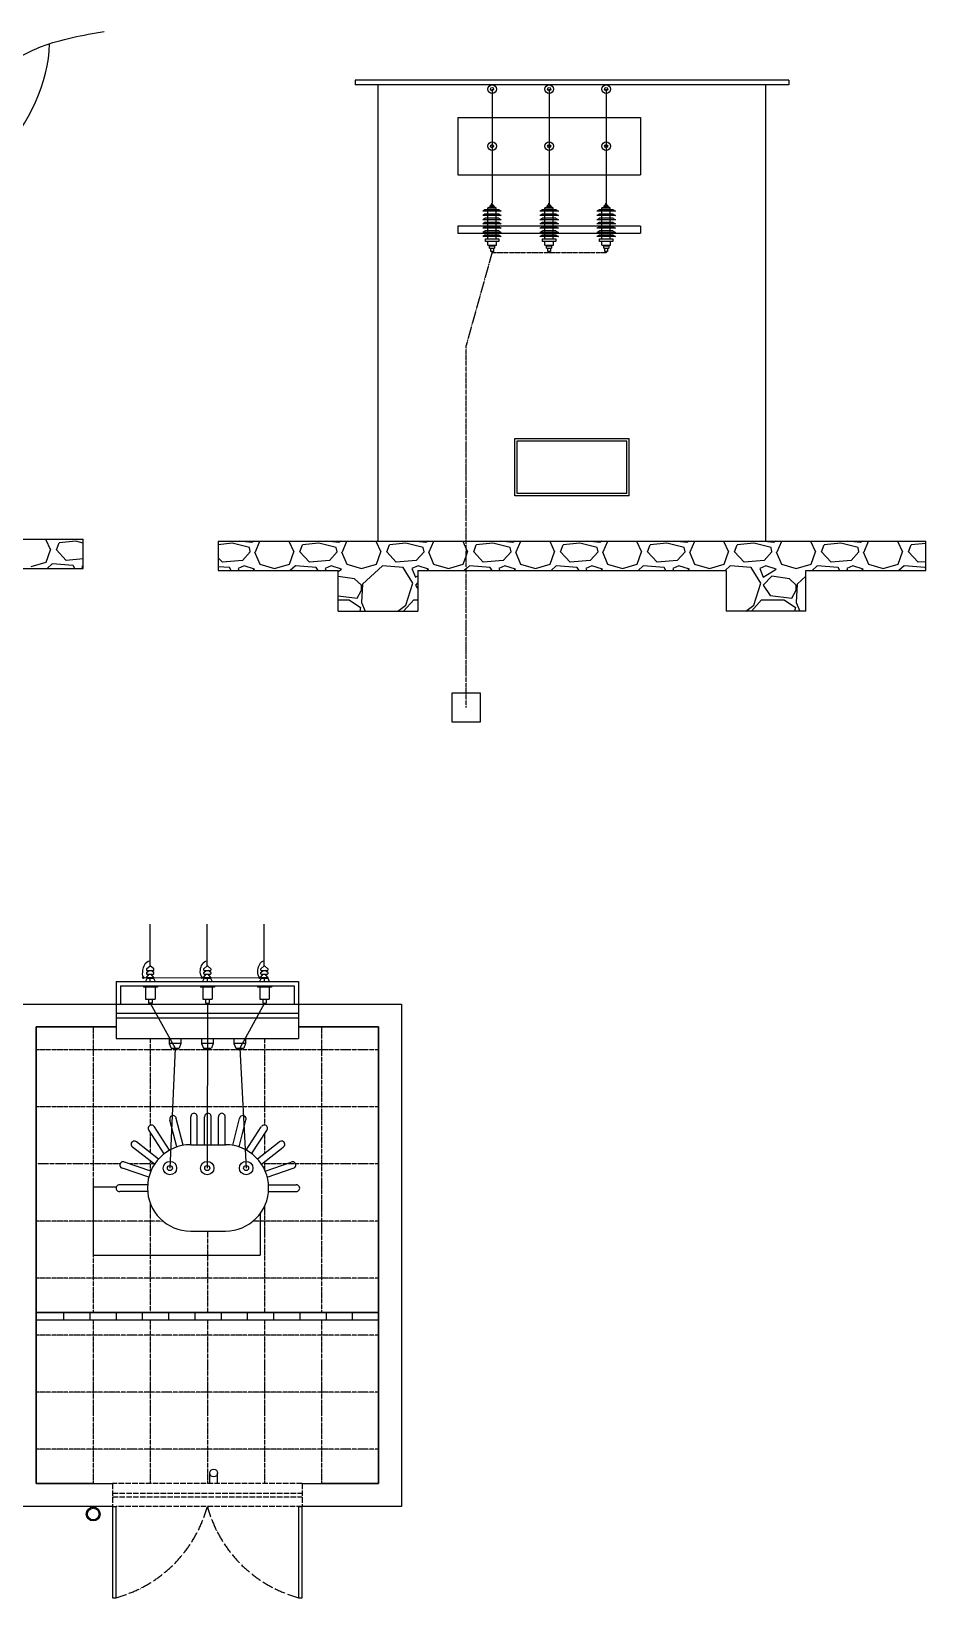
# Model space of a CAD drawing. Header units: millimetres. Extents: x -16096 to -1914, y 2268 to 15991.
# Drawn here: x -9752 to -1914, y 2268 to 15991 of the extents above; entities that cross this region are included whole.
import ezdxf

# ---------------------------------------------------------------- set-up
doc = ezdxf.new("R2010")
doc.units = ezdxf.units.MM
doc.linetypes.add('ACAD_ISO02W100', pattern=[15, 12, -3])
doc.linetypes.add('ACAD_ISO04W100', pattern=[30, 24, -3, 0, -3])
for name, color, linetype, lineweight in [('ATERRAMENTO', 1, 'ACAD_ISO04W100', 9), ('C ALIMENTAÇÃO', 6, 'Continuous', 60), ('EQUIPAMENTOS', 2, 'Continuous', 30)]:
    doc.layers.add(name, color=color, linetype=linetype, lineweight=lineweight)

msp = doc.modelspace()

# ---------------------------------------------------------------- hatches: boundary and pattern name
at = {"layer": 'EQUIPAMENTOS', "lineweight": -2}
h = msp.add_hatch(color=256, dxfattribs=at)
h.dxf.hatch_style = 1
h.paths.add_polyline_path([(-5714, 14118), (-5732, 14118), (-5732, 14111), (-5714, 14111)])
h.paths.add_polyline_path([(-5696, 14118), (-5714, 14118), (-5714, 14111), (-5696, 14111)])
h = msp.add_hatch(color=256, dxfattribs=at)
h.dxf.hatch_style = 1
h.paths.add_polyline_path([(-5214, 14118), (-5232, 14118), (-5232, 14111), (-5214, 14111)])
h.paths.add_polyline_path([(-5196, 14118), (-5214, 14118), (-5214, 14111), (-5196, 14111)])
h = msp.add_hatch(color=256, dxfattribs=at)
h.dxf.hatch_style = 1
h.paths.add_polyline_path([(-4714, 14118), (-4732, 14118), (-4732, 14111), (-4714, 14111)])
h.paths.add_polyline_path([(-4696, 14118), (-4714, 14118), (-4714, 14111), (-4696, 14111)])

# ---------------------------------------------------------------- linework, layer by layer
at = {"lineweight": -2}
for p, q in [((-3114, 15563), (-6914, 15563)), ((-6914, 15563), (-6914, 15523)), ((-3114, 15523), (-6914, 15523)), ((-6714, 15523), (-6714, 11523)), ((-3314, 11523), (-3314, 15523)), ((-3114, 15563), (-3114, 15523)), ((-6014, 15235), (-6014, 14735)), ((-6014, 15235), (-4414, 15235)), ((-4414, 15235), (-4414, 14735)), ((-6014, 14735), (-4414, 14735)), ((-4414, 14283), (-6014, 14284)), ((-6014, 14284), (-6014, 14222)), ((-4414, 14283), (-4414, 14222)), ((-6014, 14222), (-4414, 14222)), ((-5514, 12423), (-4514, 12423)), ((-5514, 11923), (-5514, 12423)), ((-5494, 12403), (-4534, 12403)), ((-5494, 11943), (-5494, 12403)), ((-4534, 11943), (-4534, 12403)), ((-4514, 11923), (-4514, 12423)), ((-4534, 11943), (-5494, 11943)), ((-4514, 11923), (-5514, 11923)), ((-16096, 11541), (-9296, 11541)), ((-9296, 11285), (-9296, 11541)), ((-8114, 11523), (-1914, 11523)), ((-8114, 11523), (-8114, 11267)), ((-1914, 11267), (-1914, 11523)), ((-10446, 11285), (-9296, 11285)), ((-8114, 11267), (-7064, 11267)), ((-7064, 10912), (-7064, 11267)), ((-6364, 11267), (-3664, 11267)), ((-6364, 11267), (-6364, 10912)), ((-3664, 11267), (-3664, 10912)), ((-2964, 11267), (-1914, 11267)), ((-2964, 10912), (-2964, 11267)), ((-7064, 10912), (-6364, 10912)), ((-2964, 10912), (-3664, 10912)), ((-6066, 10193), (-6066, 9943)), ((-5816, 10193), (-6066, 10193)), ((-5816, 9943), (-5816, 10193)), ((-6066, 9943), (-5816, 9943)), ((-9009, 7668), (-9009, 7168)), ((-9009, 7668), (-7409, 7668)), ((-8969, 7628), (-8969, 7468)), ((-8969, 7628), (-7449, 7628)), ((-7449, 7628), (-7449, 7468)), ((-7409, 7668), (-7409, 7168)), ((-9909, 7468), (-6509, 7468)), ((-6509, 7468), (-6509, 3068)), ((-9009, 7388), (-7409, 7388)), ((-9009, 7348), (-7409, 7348)), ((-9709, 7268), (-9709, 3268)), ((-9009, 7268), (-9709, 7268)), ((-9709, 3268), (-9709, 7268)), ((-9709, 7268), (-9009, 7268)), ((-9009, 7168), (-7409, 7168)), ((-8544, 7168), (-8544, 7124)), ((-8440, 7168), (-8440, 7124)), ((-8260, 7168), (-8260, 7124)), ((-8157, 7168), (-8157, 7124)), ((-7977, 7168), (-7977, 7124)), ((-7874, 7168), (-7874, 7124)), ((-6709, 7268), (-7409, 7268)), ((-7409, 7268), (-6709, 7268)), ((-6709, 3268), (-6709, 7268)), ((-6709, 7268), (-6709, 3268)), ((-8440, 7123), (-8544, 7123)), ((-8544, 7123), (-8527, 7084)), ((-8525, 7083), (-8459, 7083)), ((-8441, 7123), (-8457, 7084)), ((-8157, 7123), (-8260, 7123)), ((-8260, 7123), (-8244, 7084)), ((-8242, 7083), (-8176, 7083)), ((-8157, 7123), (-8174, 7084)), ((-7874, 7123), (-7977, 7123)), ((-7977, 7123), (-7960, 7084)), ((-7958, 7083), (-7892, 7083)), ((-7874, 7123), (-7890, 7084)), ((-9209, 5868), (-9006, 5868)), ((-9209, 5868), (-9209, 5268)), ((-7746, 5632), (-7746, 5268)), ((-9209, 5268), (-7746, 5268)), ((-6709, 4768), (-9709, 4768)), ((-9709, 4768), (-6709, 4768)), ((-9709, 4703), (-6709, 4703)), ((-9469, 4768), (-9469, 4703)), ((-9239, 4768), (-9239, 4703)), ((-9009, 4768), (-9009, 4703)), ((-8779, 4768), (-8779, 4703)), ((-8549, 4768), (-8549, 4703)), ((-8319, 4768), (-8319, 4703)), ((-8089, 4768), (-8089, 4703)), ((-7859, 4768), (-7859, 4703)), ((-7629, 4768), (-7629, 4703)), ((-7399, 4768), (-7399, 4703)), ((-7169, 4768), (-7169, 4703)), ((-6939, 4768), (-6939, 4703)), ((-6709, 4768), (-6709, 4703)), ((-6709, 4768), (-6709, 4703)), ((-8188, 3268), (-8188, 3361)), ((-8120, 3268), (-8120, 3361)), ((-9709, 3268), (-9039, 3268)), ((-9209, 3268), (-9709, 3268)), ((-7379, 3268), (-6709, 3268)), ((-6709, 3268), (-7209, 3268)), ((-9039, 3068), (-9909, 3068)), ((-9039, 3068), (-9039, 2268)), ((-9039, 3068), (-9009, 3068)), ((-9009, 2268), (-9009, 3068)), ((-7409, 3068), (-7409, 2268)), ((-7409, 3068), (-7379, 3068)), ((-7379, 2268), (-7379, 3068)), ((-6509, 3068), (-7379, 3068)), ((-9209, 3001), (-9209, 3001)), ((-9039, 2268), (-9009, 2268)), ((-7409, 2268), (-7379, 2268))]:
    msp.add_line(p, q, dxfattribs=at)
at = {"linetype": 'Continuous', "lineweight": -2}
for p, q in [((-9627, 11541), (-9584, 11448)), ((-9296, 11540), (-9299, 11541)), ((-9622, 11341), (-9584, 11448)), ((-9531, 11448), (-9508, 11509)), ((-9447, 11356), (-9531, 11448)), ((-9363, 11524), (-9508, 11509)), ((-9296, 11507), (-9363, 11524)), ((-7993, 11506), (-8114, 11493)), ((-7841, 11468), (-7993, 11506)), ((-7818, 11514), (-7929, 11523)), ((-7833, 11430), (-7902, 11354)), ((-7833, 11430), (-7841, 11468)), ((-7801, 11523), (-7818, 11514)), ((-7795, 11430), (-7750, 11323)), ((-7788, 11430), (-7748, 11523)), ((-7495, 11523), (-7452, 11430)), ((-7490, 11323), (-7452, 11430)), ((-7399, 11430), (-7376, 11491)), ((-7315, 11339), (-7399, 11430)), ((-7231, 11506), (-7376, 11491)), ((-7079, 11468), (-7231, 11506)), ((-7056, 11514), (-7167, 11523)), ((-7071, 11430), (-7140, 11354)), ((-7071, 11430), (-7079, 11468)), ((-7039, 11523), (-7056, 11514)), ((-7033, 11430), (-6988, 11323)), ((-7026, 11430), (-6986, 11523)), ((-6733, 11523), (-6690, 11430)), ((-6728, 11323), (-6690, 11430)), ((-6637, 11430), (-6614, 11491)), ((-6553, 11339), (-6637, 11430)), ((-6469, 11506), (-6614, 11491)), ((-6317, 11468), (-6469, 11506)), ((-6294, 11514), (-6405, 11523)), ((-6309, 11430), (-6378, 11354)), ((-6309, 11430), (-6317, 11468)), ((-6277, 11523), (-6294, 11514)), ((-6271, 11430), (-6226, 11323)), ((-6264, 11430), (-6224, 11523)), ((-5971, 11523), (-5941, 11458)), ((-5966, 11323), (-5941, 11394)), ((-5941, 11458), (-5928, 11430)), ((-5941, 11394), (-5928, 11430)), ((-5875, 11430), (-5852, 11491)), ((-5791, 11339), (-5875, 11430)), ((-5707, 11506), (-5852, 11491)), ((-5555, 11468), (-5707, 11506)), ((-5532, 11514), (-5643, 11523)), ((-5547, 11430), (-5616, 11354)), ((-5547, 11430), (-5555, 11468)), ((-5515, 11523), (-5532, 11514)), ((-5509, 11430), (-5464, 11323)), ((-5502, 11430), (-5462, 11523)), ((-5209, 11523), (-5166, 11430)), ((-5204, 11323), (-5166, 11430)), ((-5113, 11430), (-5090, 11491)), ((-5029, 11339), (-5113, 11430)), ((-4945, 11506), (-5090, 11491)), ((-4793, 11468), (-4945, 11506)), ((-4770, 11514), (-4881, 11523)), ((-4785, 11430), (-4854, 11354)), ((-4785, 11430), (-4793, 11468)), ((-4753, 11523), (-4770, 11514)), ((-4747, 11430), (-4702, 11323)), ((-4740, 11430), (-4700, 11523)), ((-4447, 11523), (-4404, 11430)), ((-4442, 11323), (-4404, 11430)), ((-4351, 11430), (-4328, 11491)), ((-4267, 11339), (-4351, 11430)), ((-4183, 11506), (-4328, 11491)), ((-4031, 11468), (-4183, 11506)), ((-4008, 11514), (-4119, 11523)), ((-4023, 11430), (-4092, 11354)), ((-4023, 11430), (-4031, 11468)), ((-3991, 11523), (-4008, 11514)), ((-3985, 11430), (-3940, 11323)), ((-3978, 11430), (-3938, 11523)), ((-3685, 11523), (-3642, 11430)), ((-3680, 11323), (-3642, 11430)), ((-3589, 11430), (-3566, 11491)), ((-3505, 11339), (-3589, 11430)), ((-3421, 11506), (-3566, 11491)), ((-3269, 11468), (-3421, 11506)), ((-3246, 11514), (-3357, 11523)), ((-3261, 11430), (-3330, 11354)), ((-3261, 11430), (-3269, 11468)), ((-3229, 11523), (-3246, 11514)), ((-3223, 11430), (-3178, 11323)), ((-3216, 11430), (-3176, 11523)), ((-2923, 11523), (-2880, 11430)), ((-2918, 11323), (-2880, 11430)), ((-2827, 11430), (-2804, 11491)), ((-2743, 11339), (-2827, 11430)), ((-2659, 11506), (-2804, 11491)), ((-2507, 11468), (-2659, 11506)), ((-2484, 11514), (-2595, 11523)), ((-2499, 11430), (-2568, 11354)), ((-2499, 11430), (-2507, 11468)), ((-2467, 11523), (-2484, 11514)), ((-2461, 11430), (-2416, 11323)), ((-2454, 11430), (-2414, 11523)), ((-2161, 11523), (-2118, 11430)), ((-2156, 11323), (-2118, 11430)), ((-2065, 11430), (-2042, 11491)), ((-1981, 11339), (-2065, 11430)), ((-1914, 11504), (-2042, 11491)), ((-9752, 11303), (-9622, 11341)), ((-9569, 11326), (-9614, 11285)), ((-9386, 11311), (-9569, 11326)), ((-9296, 11370), (-9447, 11356)), ((-9370, 11285), (-9386, 11311)), ((-9296, 11309), (-9310, 11303)), ((-9310, 11303), (-9302, 11285)), ((-8077, 11339), (-8114, 11379)), ((-8016, 11293), (-8114, 11301)), ((-7902, 11354), (-8077, 11339)), ((-8000, 11267), (-8016, 11293)), ((-7887, 11308), (-7940, 11285)), ((-7940, 11285), (-7933, 11267)), ((-7795, 11278), (-7887, 11308)), ((-7813, 11267), (-7795, 11278)), ((-7750, 11323), (-7620, 11285)), ((-7620, 11285), (-7490, 11323)), ((-7437, 11308), (-7482, 11267)), ((-7254, 11293), (-7437, 11308)), ((-7140, 11354), (-7315, 11339)), ((-7238, 11267), (-7254, 11293)), ((-7125, 11308), (-7178, 11285)), ((-7178, 11285), (-7171, 11267)), ((-7033, 11278), (-7125, 11308)), ((-7064, 11259), (-7033, 11278)), ((-6988, 11323), (-6858, 11285)), ((-6858, 11285), (-6728, 11323)), ((-6675, 11308), (-6850, 11148)), ((-6492, 11293), (-6675, 11308)), ((-6378, 11354), (-6553, 11339)), ((-6408, 11156), (-6492, 11293)), ((-6363, 11308), (-6416, 11285)), ((-6416, 11285), (-6386, 11209)), ((-6271, 11278), (-6363, 11308)), ((-6289, 11267), (-6271, 11278)), ((-6226, 11323), (-6096, 11285)), ((-6096, 11285), (-5966, 11323)), ((-5941, 11282), (-5958, 11267)), ((-5913, 11308), (-5941, 11282)), ((-5730, 11293), (-5913, 11308)), ((-5616, 11354), (-5791, 11339)), ((-5714, 11267), (-5730, 11293)), ((-5601, 11308), (-5654, 11285)), ((-5654, 11285), (-5647, 11267)), ((-5509, 11278), (-5601, 11308)), ((-5527, 11267), (-5509, 11278)), ((-5464, 11323), (-5334, 11285)), ((-5334, 11285), (-5204, 11323)), ((-5151, 11308), (-5196, 11267)), ((-4968, 11293), (-5151, 11308)), ((-4854, 11354), (-5029, 11339)), ((-4952, 11267), (-4968, 11293)), ((-4839, 11308), (-4892, 11285)), ((-4892, 11285), (-4885, 11267)), ((-4747, 11278), (-4839, 11308)), ((-4765, 11267), (-4747, 11278)), ((-4702, 11323), (-4572, 11285)), ((-4572, 11285), (-4442, 11323)), ((-4389, 11308), (-4434, 11267)), ((-4206, 11293), (-4389, 11308)), ((-4092, 11354), (-4267, 11339)), ((-4190, 11267), (-4206, 11293)), ((-4077, 11308), (-4130, 11285)), ((-4130, 11285), (-4123, 11267)), ((-3985, 11278), (-4077, 11308)), ((-4003, 11267), (-3985, 11278)), ((-3940, 11323), (-3810, 11285)), ((-3810, 11285), (-3680, 11323)), ((-3627, 11308), (-3672, 11267)), ((-3444, 11293), (-3627, 11308)), ((-3330, 11354), (-3505, 11339)), ((-3360, 11156), (-3444, 11293)), ((-3315, 11308), (-3368, 11285)), ((-3368, 11285), (-3338, 11209)), ((-3338, 11209), (-3223, 11278)), ((-3223, 11278), (-3315, 11308)), ((-3178, 11323), (-3048, 11285)), ((-3048, 11285), (-2918, 11323)), ((-2865, 11308), (-2910, 11267)), ((-2682, 11293), (-2865, 11308)), ((-2568, 11354), (-2743, 11339)), ((-2666, 11267), (-2682, 11293)), ((-2553, 11308), (-2606, 11285)), ((-2606, 11285), (-2599, 11267)), ((-2461, 11278), (-2553, 11308)), ((-2479, 11267), (-2461, 11278)), ((-2416, 11323), (-2286, 11285)), ((-2286, 11285), (-2156, 11323)), ((-2103, 11308), (-2148, 11267)), ((-1920, 11293), (-2103, 11308)), ((-1914, 11344), (-1981, 11339)), ((-1914, 11283), (-1920, 11293)), ((-6919, 11194), (-7064, 11216)), ((-6858, 11140), (-6919, 11194)), ((-6850, 11148), (-6858, 10988)), ((-6858, 11095), (-6858, 11140)), ((-6469, 10965), (-6408, 11156)), ((-6386, 11209), (-6364, 11222)), ((-6364, 11162), (-6386, 11140)), ((-6386, 11140), (-6364, 11108)), ((-3421, 10965), (-3360, 11156)), ((-3261, 11217), (-3338, 11140)), ((-3338, 11140), (-3277, 11049)), ((-3109, 11194), (-3261, 11217)), ((-3048, 11140), (-3109, 11194)), ((-3040, 11148), (-3048, 10988)), ((-3048, 11095), (-3048, 11140)), ((-2964, 11218), (-3040, 11148)), ((-7064, 11046), (-6896, 11026)), ((-7064, 11011), (-6965, 11011)), ((-6965, 11011), (-6866, 10942)), ((-6896, 11026), (-6858, 11095)), ((-6858, 10988), (-6826, 10912)), ((-6490, 10912), (-6401, 11011)), ((-6401, 11011), (-6364, 11011)), ((-3442, 10912), (-3353, 11011)), ((-3353, 11011), (-3155, 11011)), ((-3277, 11049), (-3086, 11026)), ((-3155, 11011), (-3056, 10942)), ((-3086, 11026), (-3048, 11095)), ((-3048, 10988), (-3016, 10912)), ((-6866, 10942), (-6874, 10912)), ((-6539, 10912), (-6469, 10965)), ((-3491, 10912), (-3421, 10965)), ((-3056, 10942), (-3064, 10912))]:
    msp.add_line(p, q, dxfattribs=at)
at = {"linetype": 'ACAD_ISO02W100', "lineweight": -2, "ltscale": 4}
for p, q in [((-9039, 3268), (-9039, 3068)), ((-7379, 3268), (-9039, 3268)), ((-9039, 3183), (-7379, 3183)), ((-7379, 3268), (-7379, 3068)), ((-9039, 3153), (-7379, 3153)), ((-7379, 3068), (-9009, 3068))]:
    msp.add_line(p, q, dxfattribs=at)
at = {"lineweight": -2}
for centre, radius in [((-8154, 3361), 34.2), ((-9209, 3001), 60.8), ((-9209, 3001), 50.8)]:
    msp.add_circle(centre, radius, dxfattribs=at)
for centre, start, end in [((-8542, 7124), 180, 203.1443), ((-8459, 7085), 270.0397, 336.7604), ((-8442, 7124), 336.7604, 0), ((-8258, 7124), 180, 203.1443), ((-8242, 7085), 203.1443, 270.0397), ((-8176, 7085), 270.0397, 336.7604), ((-8159, 7124), 336.7604, 0), ((-7975, 7124), 180, 203.1443), ((-7958, 7085), 203.1443, 270.0397), ((-7892, 7085), 270.0397, 336.7604), ((-7876, 7124), 336.7604, 0)]:
    msp.add_arc(centre, 2, start, end, dxfattribs=at)
at = {"linetype": 'ACAD_ISO04W100', "lineweight": -2, "ltscale": 4}
for centre, start, end in [((-9302, 3361), 285, 345), ((-7116, 3361), 195, 255)]:
    msp.add_arc(centre, 1131, start, end, dxfattribs=at)
at = {"layer": 'ATERRAMENTO', "lineweight": -2, "ltscale": 0.1}
for p, q in [((-5714, 14054), (-5941, 13240)), ((-5714, 14054), (-4714, 14054)), ((-5941, 10068), (-5941, 13240)), ((-9209, 7268), (-9209, 4768)), ((-8709, 7168), (-8709, 6407)), ((-7709, 7168), (-7709, 6409)), ((-7209, 7268), (-7209, 4768)), ((-6709, 7068), (-9709, 7068)), ((-6709, 6568), (-9709, 6568)), ((-8709, 6344), (-8709, 6167)), ((-7709, 6330), (-7709, 6160)), ((-8974, 6068), (-9709, 6068)), ((-8675, 6068), (-8886, 6068)), ((-8709, 6095), (-8709, 6007)), ((-7709, 6087), (-7709, 6020)), ((-6709, 6068), (-7709, 6068)), ((-8709, 5722), (-8709, 4768)), ((-7709, 5695), (-7709, 4768)), ((-8600, 5568), (-9709, 5568)), ((-6709, 5568), (-7806, 5568)), ((-8209, 5478), (-8209, 4768)), ((-6709, 5068), (-9709, 5068)), ((-9209, 4703), (-9209, 3268)), ((-8709, 4703), (-8709, 3268)), ((-8209, 4703), (-8209, 3268)), ((-7709, 4703), (-7709, 3268)), ((-7209, 4703), (-7209, 3268)), ((-6709, 4568), (-9709, 4568)), ((-6709, 4068), (-9709, 4068)), ((-6709, 3568), (-9709, 3568))]:
    msp.add_line(p, q, dxfattribs=at)
at = {"layer": 'ATERRAMENTO', "lineweight": -2}
for p, q in [((-5714, 14057), (-5714, 14054)), ((-5214, 14057), (-5214, 14054)), ((-4714, 14057), (-4714, 14054))]:
    msp.add_line(p, q, dxfattribs=at)
at = {"layer": 'C ALIMENTAÇÃO', "lineweight": -2}
for p, q in [((-5714, 15485), (-5714, 14485)), ((-5214, 15485), (-5214, 14485)), ((-4714, 15485), (-4714, 14485)), ((-8710, 7804), (-8710, 8170)), ((-8210, 7804), (-8210, 8170)), ((-7710, 7804), (-7710, 8170)), ((-8770, 7701), (-7751, 7700)), ((-8209, 7476), (-8210, 6032))]:
    msp.add_line(p, q, dxfattribs=at)
for points in [[(-8709, 7476), (-8492, 7083), (-8537, 6032)], [(-7709, 7476), (-7925, 7083), (-7869, 6032)]]:
    msp.add_lwpolyline(points, dxfattribs=at)
for centre in [(-8770, 7701), (-8255, 7700), (-7751, 7700)]:
    msp.add_circle(centre, 7, dxfattribs=at)
msp.add_spline([(-10023, 15650), (-9848, 15770), (-9662, 15858), (-9113, 15991)], degree=3, dxfattribs=at)
for points, knots in [([(-10313, 14490), (-10237, 14635), (-9865, 15033), (-9595, 15537), (-9592, 15883)], [0, 0, 0, 0, 497.121642, 1567.918612, 1567.918612, 1567.918612, 1567.918612]), ([(-8770, 7701), (-8779, 7723), (-8774, 7771), (-8759, 7837), (-8710, 7849)], [0, 0, 0, 0, 73.298558, 178.292285, 178.292285, 178.292285, 178.292285]), ([(-8255, 7700), (-8269, 7722), (-8278, 7774), (-8248, 7843), (-8210, 7849)], [0, 0, 0, 0, 73.298558, 178.292285, 178.292285, 178.292285, 178.292285]), ([(-7751, 7700), (-7766, 7722), (-7775, 7774), (-7745, 7843), (-7710, 7849)], [0, 0, 0, 0, 73.298558, 178.292285, 178.292285, 178.292285, 178.292285])]:
    msp.add_open_spline(points, degree=3, knots=knots, dxfattribs=at)
at = {"layer": 'EQUIPAMENTOS', "lineweight": -2}
for p, q in [((-5714, 14985), (-5714, 14985)), ((-5214, 14985), (-5214, 14985)), ((-4714, 14985), (-4714, 14985)), ((-5776, 14426), (-5795, 14415)), ((-5633, 14415), (-5795, 14415)), ((-5656, 14427), (-5772, 14427)), ((-5751, 14444), (-5729, 14457)), ((-5751, 14174), (-5751, 14444)), ((-5751, 14444), (-5678, 14444)), ((-5729, 14457), (-5729, 14467)), ((-5729, 14467), (-5699, 14467)), ((-5729, 14457), (-5699, 14457)), ((-5721, 14467), (-5721, 14475)), ((-5721, 14475), (-5707, 14475)), ((-5716, 14475), (-5716, 14485)), ((-5716, 14485), (-5712, 14485)), ((-5716, 14484), (-5712, 14484)), ((-5716, 14476), (-5712, 14476)), ((-5712, 14475), (-5712, 14485)), ((-5707, 14467), (-5707, 14475)), ((-5699, 14457), (-5699, 14467)), ((-5678, 14444), (-5699, 14457)), ((-5678, 14174), (-5678, 14444)), ((-5652, 14426), (-5633, 14415)), ((-5276, 14426), (-5295, 14415)), ((-5133, 14415), (-5295, 14415)), ((-5156, 14427), (-5272, 14427)), ((-5251, 14444), (-5229, 14457)), ((-5251, 14174), (-5251, 14444)), ((-5251, 14444), (-5178, 14444)), ((-5229, 14457), (-5229, 14467)), ((-5229, 14467), (-5199, 14467)), ((-5229, 14457), (-5199, 14457)), ((-5221, 14467), (-5221, 14475)), ((-5221, 14475), (-5207, 14475)), ((-5216, 14475), (-5216, 14485)), ((-5216, 14485), (-5212, 14485)), ((-5216, 14484), (-5212, 14484)), ((-5216, 14476), (-5212, 14476)), ((-5212, 14475), (-5212, 14485)), ((-5207, 14467), (-5207, 14475)), ((-5199, 14457), (-5199, 14467)), ((-5178, 14444), (-5199, 14457)), ((-5178, 14174), (-5178, 14444)), ((-5152, 14426), (-5133, 14415)), ((-4776, 14426), (-4795, 14415)), ((-4633, 14415), (-4795, 14415)), ((-4656, 14427), (-4772, 14427)), ((-4751, 14444), (-4729, 14457)), ((-4751, 14174), (-4751, 14444)), ((-4751, 14444), (-4678, 14444)), ((-4729, 14457), (-4729, 14467)), ((-4729, 14467), (-4699, 14467)), ((-4729, 14457), (-4699, 14457)), ((-4721, 14467), (-4721, 14475)), ((-4721, 14475), (-4707, 14475)), ((-4716, 14475), (-4716, 14485)), ((-4716, 14485), (-4712, 14485)), ((-4716, 14484), (-4712, 14484)), ((-4716, 14476), (-4712, 14476)), ((-4712, 14475), (-4712, 14485)), ((-4707, 14467), (-4707, 14475)), ((-4699, 14457), (-4699, 14467)), ((-4678, 14444), (-4699, 14457)), ((-4678, 14174), (-4678, 14444)), ((-4652, 14426), (-4633, 14415)), ((-5776, 14389), (-5795, 14378)), ((-5633, 14378), (-5795, 14378)), ((-5776, 14352), (-5795, 14341)), ((-5633, 14341), (-5795, 14341)), ((-5776, 14315), (-5795, 14304)), ((-5633, 14304), (-5795, 14304)), ((-5776, 14278), (-5795, 14267)), ((-5656, 14390), (-5772, 14390)), ((-5656, 14353), (-5772, 14353)), ((-5656, 14316), (-5772, 14316)), ((-5656, 14279), (-5772, 14279)), ((-5652, 14389), (-5633, 14378)), ((-5652, 14352), (-5633, 14341)), ((-5652, 14315), (-5633, 14304)), ((-5652, 14278), (-5633, 14267)), ((-5276, 14389), (-5295, 14378)), ((-5133, 14378), (-5295, 14378)), ((-5276, 14352), (-5295, 14341)), ((-5133, 14341), (-5295, 14341)), ((-5276, 14315), (-5295, 14304)), ((-5133, 14304), (-5295, 14304)), ((-5276, 14278), (-5295, 14267)), ((-5156, 14390), (-5272, 14390)), ((-5156, 14353), (-5272, 14353)), ((-5156, 14316), (-5272, 14316)), ((-5156, 14279), (-5272, 14279)), ((-5152, 14389), (-5133, 14378)), ((-5152, 14352), (-5133, 14341)), ((-5152, 14315), (-5133, 14304)), ((-5152, 14278), (-5133, 14267)), ((-4776, 14389), (-4795, 14378)), ((-4633, 14378), (-4795, 14378)), ((-4776, 14352), (-4795, 14341)), ((-4633, 14341), (-4795, 14341)), ((-4776, 14315), (-4795, 14304)), ((-4633, 14304), (-4795, 14304)), ((-4776, 14278), (-4795, 14267)), ((-4656, 14390), (-4772, 14390)), ((-4656, 14353), (-4772, 14353)), ((-4656, 14316), (-4772, 14316)), ((-4656, 14279), (-4772, 14279)), ((-4652, 14389), (-4633, 14378)), ((-4652, 14352), (-4633, 14341)), ((-4652, 14315), (-4633, 14304)), ((-4652, 14278), (-4633, 14267)), ((-5633, 14267), (-5795, 14267)), ((-5776, 14241), (-5795, 14230)), ((-5633, 14230), (-5795, 14230)), ((-5776, 14204), (-5795, 14193)), ((-5633, 14193), (-5795, 14193)), ((-5773, 14150), (-5773, 14174)), ((-5773, 14174), (-5656, 14174)), ((-5656, 14150), (-5773, 14150)), ((-5656, 14242), (-5772, 14242)), ((-5656, 14205), (-5772, 14205)), ((-5752, 14118), (-5752, 14150)), ((-5676, 14118), (-5676, 14150)), ((-5656, 14174), (-5656, 14150)), ((-5652, 14241), (-5633, 14230)), ((-5652, 14204), (-5633, 14193)), ((-5133, 14267), (-5295, 14267)), ((-5276, 14241), (-5295, 14230)), ((-5133, 14230), (-5295, 14230)), ((-5276, 14204), (-5295, 14193)), ((-5133, 14193), (-5295, 14193)), ((-5273, 14150), (-5273, 14174)), ((-5273, 14174), (-5156, 14174)), ((-5156, 14150), (-5273, 14150)), ((-5156, 14242), (-5272, 14242)), ((-5156, 14205), (-5272, 14205)), ((-5252, 14118), (-5252, 14150)), ((-5176, 14118), (-5176, 14150)), ((-5156, 14174), (-5156, 14150)), ((-5152, 14241), (-5133, 14230)), ((-5152, 14204), (-5133, 14193)), ((-4633, 14267), (-4795, 14267)), ((-4776, 14241), (-4795, 14230)), ((-4633, 14230), (-4795, 14230)), ((-4776, 14204), (-4795, 14193)), ((-4633, 14193), (-4795, 14193)), ((-4773, 14150), (-4773, 14174)), ((-4773, 14174), (-4656, 14174)), ((-4656, 14150), (-4773, 14150)), ((-4656, 14242), (-4772, 14242)), ((-4656, 14205), (-4772, 14205)), ((-4752, 14118), (-4752, 14150)), ((-4676, 14118), (-4676, 14150)), ((-4656, 14174), (-4656, 14150)), ((-4652, 14241), (-4633, 14230)), ((-4652, 14204), (-4633, 14193)), ((-5752, 14118), (-5676, 14118)), ((-5736, 14091), (-5736, 14111)), ((-5736, 14111), (-5692, 14111)), ((-5736, 14091), (-5692, 14091)), ((-5732, 14111), (-5732, 14118)), ((-5726, 14063), (-5726, 14091)), ((-5702, 14063), (-5726, 14063)), ((-5718, 14063), (-5718, 14057)), ((-5718, 14057), (-5710, 14057)), ((-5710, 14063), (-5710, 14057)), ((-5702, 14091), (-5702, 14063)), ((-5696, 14111), (-5696, 14118)), ((-5692, 14111), (-5692, 14091)), ((-5252, 14118), (-5176, 14118)), ((-5236, 14091), (-5236, 14111)), ((-5236, 14111), (-5192, 14111)), ((-5236, 14091), (-5192, 14091)), ((-5232, 14111), (-5232, 14118)), ((-5226, 14063), (-5226, 14091)), ((-5202, 14063), (-5226, 14063)), ((-5218, 14063), (-5218, 14057)), ((-5218, 14057), (-5210, 14057)), ((-5210, 14063), (-5210, 14057)), ((-5202, 14091), (-5202, 14063)), ((-5196, 14111), (-5196, 14118)), ((-5192, 14111), (-5192, 14091)), ((-4752, 14118), (-4676, 14118)), ((-4736, 14091), (-4736, 14111)), ((-4736, 14111), (-4692, 14111)), ((-4736, 14091), (-4692, 14091)), ((-4732, 14111), (-4732, 14118)), ((-4726, 14063), (-4726, 14091)), ((-4702, 14063), (-4726, 14063)), ((-4718, 14063), (-4718, 14057)), ((-4718, 14057), (-4710, 14057)), ((-4710, 14063), (-4710, 14057)), ((-4702, 14091), (-4702, 14063)), ((-4696, 14111), (-4696, 14118)), ((-4692, 14111), (-4692, 14091)), ((-8737, 7697), (-8751, 7668)), ((-8742, 7775), (-8742, 7768)), ((-8742, 7743), (-8742, 7736)), ((-8742, 7702), (-8719, 7732)), ((-8742, 7701), (-8678, 7701)), ((-8742, 7699), (-8742, 7699)), ((-8741, 7778), (-8711, 7803)), ((-8741, 7746), (-8719, 7764)), ((-8740, 7697), (-8679, 7697)), ((-8738, 7764), (-8681, 7764)), ((-8738, 7732), (-8681, 7732)), ((-8679, 7778), (-8709, 7803)), ((-8709, 7668), (-8709, 7697)), ((-8679, 7746), (-8701, 7764)), ((-8678, 7702), (-8701, 7732)), ((-8680, 7697), (-8666, 7668)), ((-8677, 7768), (-8677, 7775)), ((-8677, 7736), (-8677, 7743)), ((-8677, 7699), (-8677, 7699)), ((-8237, 7697), (-8251, 7668)), ((-8242, 7775), (-8242, 7768)), ((-8242, 7743), (-8242, 7736)), ((-8242, 7702), (-8219, 7732)), ((-8242, 7701), (-8178, 7701)), ((-8242, 7699), (-8242, 7699)), ((-8241, 7778), (-8211, 7803)), ((-8241, 7746), (-8219, 7764)), ((-8240, 7697), (-8179, 7697)), ((-8238, 7764), (-8181, 7764)), ((-8238, 7732), (-8181, 7732)), ((-8210, 7697), (-8210, 7668)), ((-8179, 7778), (-8209, 7803)), ((-8179, 7746), (-8201, 7764)), ((-8178, 7702), (-8201, 7732)), ((-8180, 7697), (-8166, 7668)), ((-8177, 7768), (-8177, 7775)), ((-8177, 7736), (-8177, 7743)), ((-8177, 7699), (-8177, 7699)), ((-7737, 7697), (-7751, 7668)), ((-7742, 7775), (-7742, 7768)), ((-7742, 7743), (-7742, 7736)), ((-7742, 7702), (-7719, 7732)), ((-7742, 7701), (-7678, 7701)), ((-7742, 7699), (-7742, 7699)), ((-7741, 7778), (-7711, 7803)), ((-7741, 7746), (-7719, 7764)), ((-7740, 7697), (-7679, 7697)), ((-7738, 7764), (-7681, 7764)), ((-7738, 7732), (-7681, 7732)), ((-7710, 7697), (-7710, 7668)), ((-7679, 7778), (-7709, 7803)), ((-7679, 7746), (-7701, 7764)), ((-7678, 7702), (-7701, 7732)), ((-7680, 7697), (-7666, 7668)), ((-7677, 7768), (-7677, 7775)), ((-7677, 7736), (-7677, 7743)), ((-7677, 7699), (-7677, 7699)), ((-8770, 7628), (-8770, 7618)), ((-8647, 7618), (-8770, 7618)), ((-8750, 7618), (-8750, 7511)), ((-8667, 7618), (-8667, 7511)), ((-8647, 7628), (-8647, 7618)), ((-8270, 7628), (-8270, 7618)), ((-8147, 7618), (-8270, 7618)), ((-8250, 7618), (-8250, 7511)), ((-8167, 7618), (-8167, 7511)), ((-8147, 7628), (-8147, 7618)), ((-7770, 7628), (-7770, 7618)), ((-7647, 7618), (-7770, 7618)), ((-7750, 7618), (-7750, 7511)), ((-7667, 7618), (-7667, 7511)), ((-7647, 7628), (-7647, 7618)), ((-8750, 7511), (-8667, 7511)), ((-8724, 7511), (-8724, 7476)), ((-8694, 7476), (-8724, 7476)), ((-8694, 7511), (-8694, 7476)), ((-8250, 7511), (-8167, 7511)), ((-8224, 7511), (-8224, 7476)), ((-8224, 7476), (-8194, 7476)), ((-8194, 7511), (-8194, 7476)), ((-7750, 7511), (-7667, 7511)), ((-7724, 7511), (-7724, 7476)), ((-7724, 7476), (-7694, 7476)), ((-7694, 7511), (-7694, 7476)), ((-8477, 6218), (-8537, 6453)), ((-8422, 6232), (-8481, 6467)), ((-8355, 6237), (-8355, 6480)), ((-8298, 6237), (-8298, 6480)), ((-8233, 6237), (-8233, 6480)), ((-8175, 6237), (-8175, 6480)), ((-8111, 6237), (-8111, 6480)), ((-8054, 6237), (-8054, 6480)), ((-7987, 6232), (-7927, 6467)), ((-7931, 6218), (-7872, 6453)), ((-8587, 6158), (-8720, 6361)), ((-8540, 6190), (-8672, 6393)), ((-7869, 6190), (-7736, 6393)), ((-7821, 6158), (-7688, 6361)), ((-8672, 6066), (-8864, 6216)), ((-8637, 6111), (-8829, 6261)), ((-8355, 6237), (-8051, 6237)), ((-7770, 6112), (-7579, 6261)), ((-7735, 6067), (-7544, 6216)), ((-8705, 6006), (-8934, 6085)), ((-7703, 6006), (-7474, 6085)), ((-8723, 5952), (-8953, 6031)), ((-7684, 5952), (-7456, 6031)), ((-8734, 5884), (-8977, 5884)), ((-8734, 5827), (-8977, 5827)), ((-7673, 5884), (-7432, 5884)), ((-7673, 5827), (-7432, 5827)), ((-8355, 5478), (-8051, 5478))]:
    msp.add_line(p, q, dxfattribs=at)
for centre, radius in [((-5714, 15485), 37.4), ((-5214, 15485), 37.4), ((-4714, 15485), 37.4), ((-5714, 15485), 13.9), ((-5214, 15485), 13.9), ((-4714, 15485), 13.9), ((-5714, 14985), 37.4), ((-5714, 14985), 13.9), ((-5214, 14985), 37.4), ((-5214, 14985), 13.9), ((-4714, 14985), 37.4), ((-4714, 14985), 13.9), ((-8537, 6032), 58.9), ((-8537, 6032), 21.9), ((-8210, 6032), 58.9), ((-8210, 6032), 21.9), ((-7869, 6032), 58.9), ((-7869, 6032), 21.9)]:
    msp.add_circle(centre, radius, dxfattribs=at)
for centre, radius, start, end in [((-5772, 14419), 8.1, 90, 120.0187), ((-5656, 14419), 8.1, 59.9813, 90), ((-5272, 14419), 8.1, 90, 120.0187), ((-5156, 14419), 8.1, 59.9813, 90), ((-4772, 14419), 8.1, 90, 120.0187), ((-4656, 14419), 8.1, 59.9813, 90), ((-5772, 14382), 8.1, 90, 120.0187), ((-5772, 14345), 8.1, 90, 120.0187), ((-5772, 14308), 8.1, 90, 120.0187), ((-5772, 14271), 8.1, 90, 120.0187), ((-5656, 14382), 8.1, 59.9813, 90), ((-5656, 14345), 8.1, 59.9813, 90), ((-5656, 14308), 8.1, 59.9813, 90), ((-5656, 14271), 8.1, 59.9813, 90), ((-5272, 14382), 8.1, 90, 120.0187), ((-5272, 14345), 8.1, 90, 120.0187), ((-5272, 14308), 8.1, 90, 120.0187), ((-5272, 14271), 8.1, 90, 120.0187), ((-5156, 14382), 8.1, 59.9813, 90), ((-5156, 14345), 8.1, 59.9813, 90), ((-5156, 14308), 8.1, 59.9813, 90), ((-5156, 14271), 8.1, 59.9813, 90), ((-4772, 14382), 8.1, 90, 120.0187), ((-4772, 14345), 8.1, 90, 120.0187), ((-4772, 14308), 8.1, 90, 120.0187), ((-4772, 14271), 8.1, 90, 120.0187), ((-4656, 14382), 8.1, 59.9813, 90), ((-4656, 14345), 8.1, 59.9813, 90), ((-4656, 14308), 8.1, 59.9813, 90), ((-4656, 14271), 8.1, 59.9813, 90), ((-5772, 14234), 8.1, 90, 120.0187), ((-5772, 14197), 8.1, 90, 120.0187), ((-5656, 14234), 8.1, 59.9813, 90), ((-5656, 14197), 8.1, 59.9813, 90), ((-5272, 14234), 8.1, 90, 120.0187), ((-5272, 14197), 8.1, 90, 120.0187), ((-5156, 14234), 8.1, 59.9813, 90), ((-5156, 14197), 8.1, 59.9813, 90), ((-4772, 14234), 8.1, 90, 120.0187), ((-4772, 14197), 8.1, 90, 120.0187), ((-4656, 14234), 8.1, 59.9813, 90), ((-4656, 14197), 8.1, 59.9813, 90), ((-8738, 7775), 4, 130.0782, 180), ((-8738, 7768), 4, 180, 270), ((-8738, 7743), 4, 130.0782, 180), ((-8738, 7736), 4, 180, 270), ((-8738, 7699), 4, 144.1592, 180), ((-8740, 7699), 2, 180, 270), ((-8710, 7802), 2, 49.9218, 130.0782), ((-8681, 7768), 4, 270, 0), ((-8681, 7736), 4, 270, 0), ((-8681, 7775), 4, 0, 49.9218), ((-8681, 7743), 4, 0, 49.9218), ((-8679, 7699), 2, 270, 360), ((-8681, 7699), 4, 360, 35.8408), ((-8238, 7775), 4, 130.0782, 180), ((-8238, 7768), 4, 180, 270), ((-8238, 7743), 4, 130.0782, 180), ((-8238, 7736), 4, 180, 270), ((-8238, 7699), 4, 144.1592, 180), ((-8240, 7699), 2, 180, 270), ((-8210, 7802), 2, 49.9218, 130.0782), ((-8181, 7768), 4, 270, 0), ((-8181, 7736), 4, 270, 0), ((-8181, 7775), 4, 0, 49.9218), ((-8181, 7743), 4, 0, 49.9218), ((-8179, 7699), 2, 270, 360), ((-8181, 7699), 4, 360, 35.8408), ((-7738, 7775), 4, 130.0782, 180), ((-7738, 7768), 4, 180, 270), ((-7738, 7743), 4, 130.0782, 180), ((-7738, 7736), 4, 180, 270), ((-7738, 7699), 4, 144.1592, 180), ((-7740, 7699), 2, 180, 270), ((-7710, 7802), 2, 49.9218, 130.0782), ((-7681, 7768), 4, 270, 0), ((-7681, 7736), 4, 270, 0), ((-7681, 7775), 4, 0, 49.9218), ((-7681, 7743), 4, 0, 49.9218), ((-7679, 7699), 2, 270, 360), ((-7681, 7699), 4, 360, 35.8408), ((-8510, 6463), 28.8, 7.4758, 200.9453), ((-8326, 6483), 28.8, 353.2653, 186.7347), ((-8204, 6483), 28.8, 353.2653, 186.7347), ((-8082, 6483), 28.8, 353.2653, 186.7347), ((-7898, 6463), 28.8, 339.0547, 172.5242), ((-8698, 6380), 28.8, 26.4232, 219.8926), ((-7710, 6380), 28.8, 320.1074, 153.5768), ((-8849, 6240), 28.8, 45.3705, 238.84), ((-8355, 5858), 379, 90, 270), ((-8051, 5858), 379, 270, 90), ((-7559, 6240), 28.8, 301.16, 134.6295), ((-8947, 6059), 28.8, 64.3179, 257.7874), ((-7462, 6059), 28.8, 282.2126, 115.6821), ((-8980, 5856), 28.8, 83.2653, 276.7347), ((-7428, 5856), 28.8, 263.2653, 96.7347)]:
    msp.add_arc(centre, radius, start, end, dxfattribs=at)

doc.saveas('drawing.dxf')
